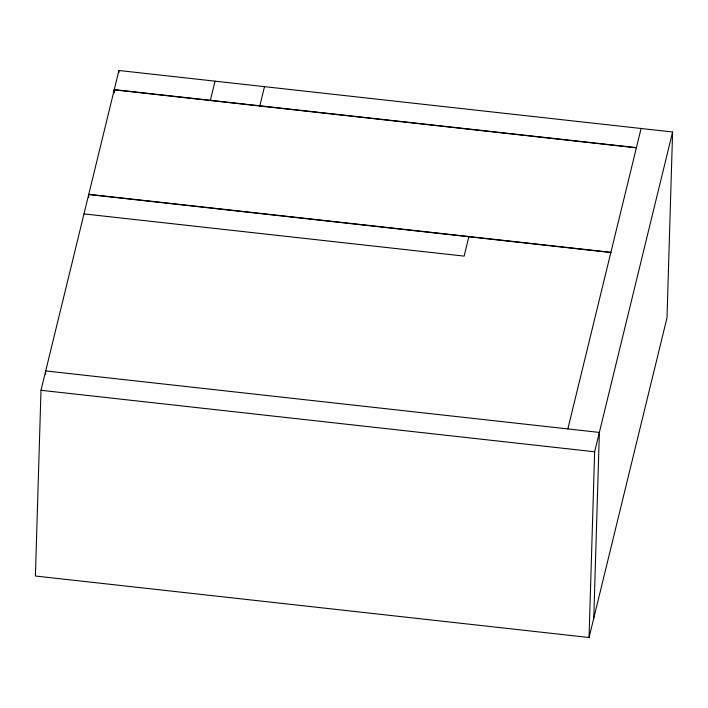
<?xml version="1.0" encoding="UTF-8"?>
<svg xmlns="http://www.w3.org/2000/svg" width="708" height="708" viewBox="0 0 708 708"><rect width="100%" height="100%" fill="white"/><g stroke="black" fill="none" stroke-linecap="round" stroke-linejoin="round"><path stroke-width="1.06" d="M610.845 252.535L88.704 194.532L40.993 390.285L35.4 576.011L589.056 637.51L667.007 317.715L672.6 131.989L118.944 70.49L88.766 194.311L88.668 197.576M45.613 374.24L45.675 372.01M114.156 92.067L114.227 89.854L636.368 147.848M114.183 92.898L114.28 89.624L636.421 147.618M118.882 72.703L118.944 70.49M589.056 637.51L594.64 451.784L672.6 131.989M593.773 618.146L599.366 432.42L45.71 370.921M210.311 100.527L215.028 81.163M259.792 106.023L264.509 86.659M468.864 236.764L464.138 256.119L83.987 213.896M567.851 428.915L641.085 128.484M88.766 194.311L610.898 252.305M40.993 390.285L594.64 451.784"/></g></svg>
